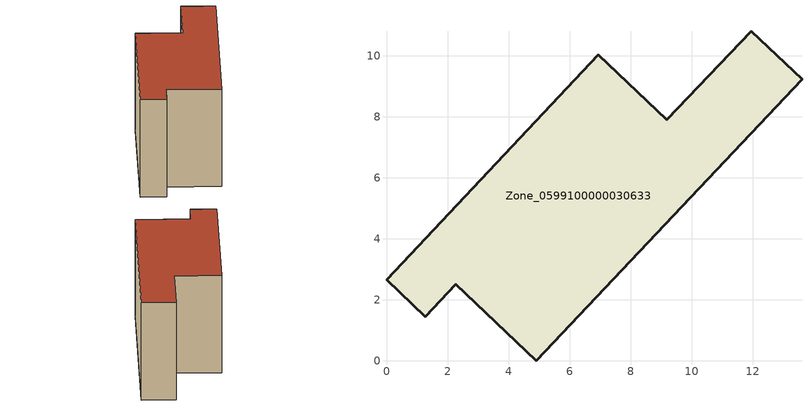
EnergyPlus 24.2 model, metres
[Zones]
Zone_0599100000030633
 floor ground (C_G): 2.26,2.51 1.26,1.45 0,2.66 6.94,10.03 9.19,7.89 11.94,10.8 13.62,9.22 4.91,0 z0
 wall outside (C_F): 6.94,10.03 0,2.66 1.26,1.45 2.26,2.51 4.91,0 13.62,9.22 11.94,10.8 9.19,7.89 6.94,10.03 z0:7.03
 roof outside (C_R): 4.91,0 13.62,9.22 11.94,10.8 9.19,7.89 6.94,10.03 0,2.66 1.26,1.45 2.26,2.51 z7.03
[BUILDING]
Pand.0599100000030633: North Axis=0; Terrain=City; Loads Convergence Tolerance Value=0.04; Temperature Convergence Tolerance Value=0.4; Solar Distribution=FullExterior; Maximum Number of Warmup Days=25; Minimum Number of Warmup Days=1
[Site:Location]
Rotterdam.The.Hague.AP_ZH_NLD Design_Conditions: Latitude=51.96; Longitude=4.45; Time Zone=1; Elevation=-4.5
[SITE:GROUNDTEMPERATURE:BUILDINGSURFACE]
18, 18, 18, 18, 18, 18, 18, 18, 18, 18, 18, 18
[MATERIAL] Thermal Absorptance=0.9; Solar Absorptance=0.7; Visible Absorptance=0.7
Name | Roughness | Thickness | Conductivity | Density | Specific Heat
G.TI.1975-1991 | MediumSmooth | 0.15 | 0.288461 | 540 | 1210
F.TI.1975-1991 | Rough | 0.3 | 0.230769 | 1920 | 840
R.TI.1975-1991 | MediumRough | 0.2 | 0.153846 | 1500 | 1000
[CONSTRUCTION]
C_G: G.TI.1975-1991
C_F: F.TI.1975-1991
C_R: R.TI.1975-1991
[ZONE]
Zone_0599100000030633: Type=1; Multiplier=1; Ceiling Height=Autocalculate; Volume=Autocalculate; Floor Area=autocalculate; Part of Total Floor Area=Yes
[ZONEINFILTRATION:DESIGNFLOWRATE]
Infil_Zone_0599100000030633: Zone or ZoneList or Space or SpaceList=Zone_0599100000030633; Schedule=AlwaysOn; Design Flow Rate Calculation Method=Flow/Area; Flow Rate per Floor Area=0.003; Constant Term Coefficient=1; Temperature Term Coefficient=0; Velocity Term Coefficient=0; Velocity Squared Term Coefficient=0
[HVACTEMPLATE:ZONE:IDEALLOADSAIRSYSTEM]
Zone_0599100000030633: Maximum Heating Supply Air Temperature=50; Minimum Cooling Supply Air Temperature=13; Maximum Heating Supply Air Humidity Ratio=0.0156; Minimum Cooling Supply Air Humidity Ratio=0.0077; Heating Limit=NoLimit; Cooling Limit=NoLimit; Dehumidification Control Type=ConstantSensibleHeatRatio; Cooling Sensible Heat Ratio=0.7; Dehumidification Setpoint=60; Humidification Control Type=None; Humidification Setpoint=30; Outdoor Air Method=None; Outdoor Air Flow Rate per Person=0.00944; Outdoor Air Flow Rate per Zone Floor Area=0; Outdoor Air Flow Rate per Zone=0; Demand Controlled Ventilation Type=None; Outdoor Air Economizer Type=NoEconomizer; Heat Recovery Type=None; Sensible Heat Recovery Effectiveness=0.7; Latent Heat Recovery Effectiveness=0.65
[ZONECONTROL:THERMOSTAT]
ThermostatControl_Zone_0599100000030633: Zone or ZoneList=Zone_0599100000030633; Control Type Schedule=DualSetpointControlType; Control 1=Thermostat_Zone_0599100000030633; Temperature Difference Between Cutout And Setpoint=0
[THERMOSTATSETPOINT:DUALSETPOINT]
Thermostat_Zone_0599100000030633: Heating Setpoint Temperature Schedule=HeatingSetpoint_Zone_0599100000030633; Cooling Setpoint Temperature Schedule=CoolingSetpoint_Zone_0599100000030633
[SCHEDULE:COMPACT]
HeatingSetpoint_Zone_0599100000030633: Through: 12/31, For: AllDays, Until: 24:00, 21
CoolingSetpoint_Zone_0599100000030633: Through: 12/31, For: AllDays, Until: 24:00, 24
DualSetpointControlType: Through: 12/31, For: AllDays, Until: 24:00, 4
AlwaysOn: Through: 12/31, For: AllDays, Until: 24:00, 1
